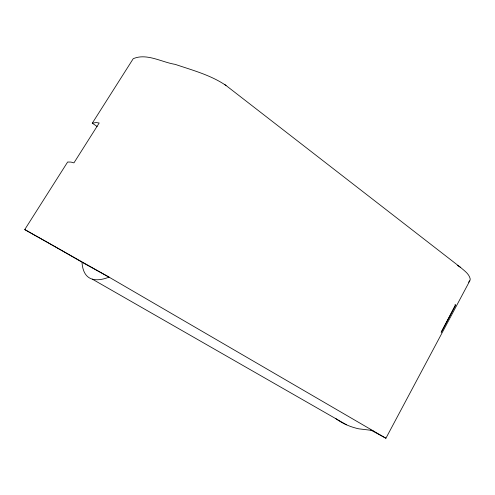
<?xml version="1.0" encoding="UTF-8"?>
<svg xmlns="http://www.w3.org/2000/svg" width="495" height="495" viewBox="0 0 495 495"><rect width="100%" height="100%" fill="white"/><g stroke="black" fill="none" stroke-linecap="round" stroke-linejoin="round"><path stroke-width="0.74" d="M370.786 430.044L385.914 438.242L469.798 280.838L470.25 279.087C469.229 273.815 464.199 270.672 460.468 267.331L226.011 85.48C210.777 75.061 192.487 70.24 175.199 64.369C161.809 62.277 146.631 52.854 133.223 58.707L92.28 123.199L97.138 126.497M455.493 304.833L441.193 332.324L455.641 305.192L454.979 304.71M385.914 438.242L109.055 277.144L82.987 262.789A45.422 0.384 30 0 0 34.594 235.187L24.75 229.569L67.636 162.02L71.008 162.082L73.934 162.88L99.192 122.995L96.08 122.537L92.28 123.199M468.487 282.206L469.798 280.838M373.026 430.532L358.912 428.849A161.679 95.368 -52.2 0 1 335.882 418.646M24.75 229.569L109.055 277.144A195.513 48.182 -54.9 0 1 82.046 262.814M92.299 279.131L346.519 424.821M457.275 265.332L460.468 267.331M224.823 84.645A201.545 51.158 -57.8 0 1 226.011 85.48"/></g></svg>
